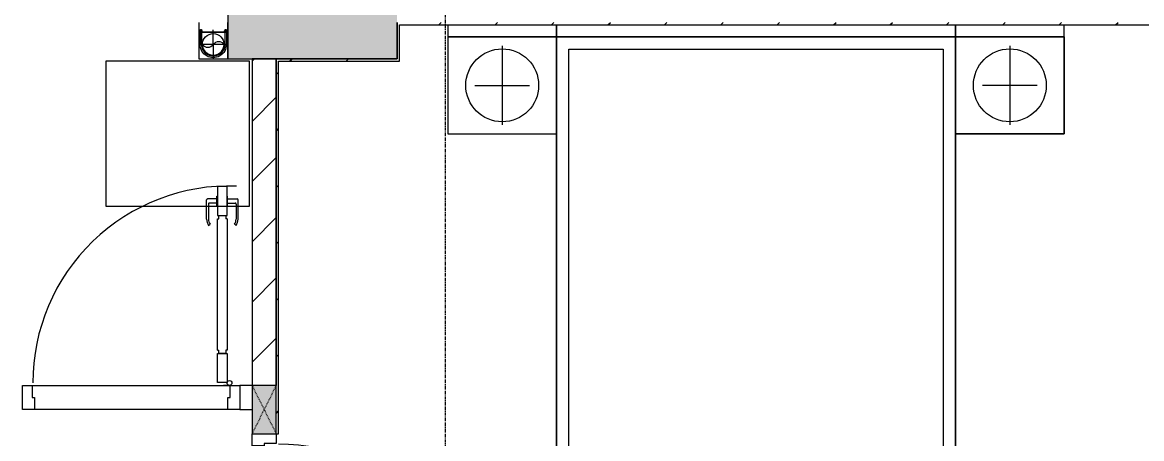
# Model space of a CAD drawing. Header units: millimetres. Extents: x -24439 to 198341, y -52871 to 149926.
# Drawn here: x 37103 to 41733, y 76317 to 78037 of the extents above; entities that cross this region are included whole.
import ezdxf

# ---------------------------------------------------------------- set-up
doc = ezdxf.new("R2010")
doc.units = ezdxf.units.MM
for name, pattern in [('Dash', [6, 3, -3]), ('Grid Line', [22.225, 12.7, -3.175, 3.175, -3.175]), ('IMPORT-CENTER _3_', [10.16, 6.35, -1.27, 1.27, -1.27]), ('NET VAN', [1.06, 0.53, -0.53])]:
    doc.linetypes.add(name, pattern=pattern)
for name, color, linetype, lineweight in [('0-1', 7, 'Continuous', 5), ('A-DETL-GENF-1', 9, 'Continuous', 9), ('A-DETL-GENF-2', 9, 'NET VAN', 9), ('A-DOOR-1', 9, 'Continuous', 9), ('A-FLOR-1', 9, 'Continuous', 9), ('A-WALL-1', 253, 'Continuous', 18), ('A-WALL-2', 9, 'Continuous', 9), ('A-WALL-PATT-1', 10, 'Continuous', 9), ('A-WALL-PATT-2', 9, 'Continuous', 9), ('G-IMPT', 8, 'Continuous', 9), ('G-IMPT-1', 9, 'Continuous', 9), ('G-IMPT-2', 8, 'IMPORT-CENTER _3_', 9), ('G-IMPT-6', 7, 'Continuous', 9), ('I-FURN-1', 9, 'Continuous', 9), ('I-WALL-1', 253, 'Continuous', 18), ('M-EQPM', 50, 'Continuous', 9), ('S-COLS-1', 254, 'Continuous', 5), ('S-COLS-2', 253, 'Continuous', 18), ('S-COLS-3', 9, 'Continuous', 9), ('S-COLS-HDLN-1', 9, 'Dash', 9), ('S-GRID-1', 1, 'Grid Line', 9)]:
    doc.layers.add(name, color=color, linetype=linetype, lineweight=lineweight)
doc.styles.add('Arial_2', font='arial_0.ttf', dxfattribs={"height": 450})
pattern_1 = [(45, (0, 0), (-124.4508, 124.4508), [])]
pattern_2 = [(45, (0, 0), (-116.67262, 116.67262), [])]

# ---------------------------------------------------------------- blocks, each defined once
blk = doc.blocks.new('NCV_TKTC_KET CAU_rvt-1-TKCS_MB ĐỊNH VỊ CAO ĐỘ THIẾT KẾ')
at = {"layer": 'S-COLS-1'}
blk.add_hatch(color=256, dxfattribs=at).paths.add_polyline_path([(38037.4, 77886.9), (38652.6, 77886.9), (38652.6, 78236.9), (37952.6, 78236.9), (37952.6, 77886.9)])
at = {"layer": 'S-COLS-2'}
for p, q in [((37952.6, 78236.9), (37952.6, 77886.9)), ((38652.6, 77886.9), (38652.6, 78036.9)), ((37952.6, 77886.9), (38652.6, 77886.9))]:
    blk.add_line(p, q, dxfattribs=at)
blk = doc.blocks.new('DOOR_CW_01 CANH MO-PANEL KINH - DIW_01-900x2200-CỬA GỖ VÂN LAMINATE-553375-TKCS_MB ĐỊNH VỊ CAO ĐỘ THIẾT KẾ')
at = {"layer": 'A-DETL-GENF-1'}
for p, q in [((-397, -182), (-397, -62)), ((-397, -62), (-357, -62)), ((-357, -62), (-357, -182)), ((-357, -182), (-397, -182)), ((-391, -196), (-391, -182)), ((-391, -182), (-363, -182)), ((-363, -182), (-363, -196)), ((-397, -196), (-391, -196)), ((-397, -738), (-397, -196)), ((-357, -196), (-363, -196)), ((-357, -196), (-357, -738)), ((-442, -737), (-442, -816.5)), ((-434, -799.5), (-434, -737)), ((-433.9, -711.2), (-427.3, -715.8)), ((-397, -738), (-391, -738)), ((-391, -752), (-391, -738)), ((-357, -738), (-363, -738)), ((-363, -738), (-363, -752)), ((-320.1, -711.2), (-326.7, -715.8)), ((-320, -799.5), (-320, -737)), ((-312, -737), (-312, -816.5)), ((-357, -752), (-397, -752)), ((-397, -752), (-397, -872)), ((-363, -752), (-391, -752)), ((-357, -872), (-357, -752)), ((-399, -820.5), (-438, -820.5)), ((-399, -803.5), (-430, -803.5)), ((-399, -792.2), (-399, -831.8)), ((-397, -792.2), (-399, -792.2)), ((-399, -831.8), (-397, -831.8)), ((-397, -792.2), (-397, -831.8)), ((-357, -792.2), (-357, -831.8)), ((-357, -792.2), (-355, -792.2)), ((-355, -831.8), (-357, -831.8)), ((-355, -792.2), (-355, -831.8)), ((-355, -803.5), (-324, -803.5)), ((-355, -820.5), (-316, -820.5)), ((-397, -872), (-357, -872))]:
    blk.add_line(p, q, dxfattribs=at)
blk.add_circle((-407, -60), 10, dxfattribs=at)
for centre, radius, start, end in [((-407, -60), 814, 268, 0), ((-397, -737), 45, 145, 180), ((-397, -737), 37, 145, 180), ((-357, -737), 37, 0, 35), ((-357, -737), 45, 360, 35), ((-438, -816.5), 4, 180, 270), ((-430, -799.5), 4, 180, 270), ((-324, -799.5), 4, 270, 0), ((-316, -816.5), 4, 270, 0)]:
    blk.add_arc(centre, radius, start, end, dxfattribs=at)
at = {"layer": 'A-DOOR-1'}
for p, q in [((-450, -50), (-450, 50)), ((-450, 50), (-400, 50)), ((-400, 50), (-400, 0)), ((400, 0), (400, 50)), ((400, 50), (450, 50)), ((450, 50), (450, -50)), ((-410, 0), (-410, -50)), ((-400, 0), (-410, 0)), ((410, 0), (400, 0)), ((410, -50), (410, 0)), ((-410, -50), (-450, -50)), ((-407, -50), (-382, -50)), ((450, -50), (410, -50))]:
    blk.add_line(p, q, dxfattribs=at)
blk = doc.blocks.new('MAY GIAT - MAY GIAT_dwg-V4-TKCS_MB ĐỊNH VỊ CAO ĐỘ THIẾT KẾ')
at = {"layer": 'G-IMPT-1', "flags": 128}
blk.add_lwpolyline([(5, 596.6), (5, 2.3), (605, 2.3), (605, 596.6)], close=True, dxfattribs=at)
blk = doc.blocks.new('MAY GIAT - MAY GIAT-V41-TKCS_MB ĐỊNH VỊ CAO ĐỘ THIẾT KẾ')
at = {"layer": 'I-FURN-1'}
for p, q in [((5, 596.6), (5, 2.3)), ((605, 596.6), (5, 596.6)), ((605, 2.3), (605, 596.6)), ((5, 2.3), (605, 2.3))]:
    blk.add_line(p, q, dxfattribs=at)
blk.add_blockref('MAY GIAT - MAY GIAT_dwg-V4-TKCS_MB ĐỊNH VỊ CAO ĐỘ THIẾT KẾ', (0, 0))
blk = doc.blocks.new('G1_SOF - BO TRU - 100x200-V109-TKCS_MB ĐỊNH VỊ CAO ĐỘ THIẾT KẾ')
at = {"layer": 'S-COLS-3'}
blk.add_hatch(color=256, dxfattribs=at).paths.add_polyline_path([(0, -100), (50, -100), (50, 100), (-50, 100), (-50, -100)])
at = {"layer": 'S-COLS-2'}
for p, q in [((50, 100), (-50, 100)), ((-50, 100), (-50, -100)), ((50, -100), (50, 100))]:
    blk.add_line(p, q, dxfattribs=at)
at = {"layer": 'S-COLS-HDLN-1'}
for p, q in [((50, 100), (-50, -100)), ((-50, 100), (50, -100))]:
    blk.add_line(p, q, dxfattribs=at)
blk = doc.blocks.new('DOOR_CW_01 CANH MO-PANEL KINH - DIG_01-900x2200-CỬA NHÔM KÍNH-400860-TKCS_MB ĐỊNH VỊ CAO ĐỘ THIẾT KẾ')
at = {"layer": 'A-DETL-GENF-1'}
for p, q in [((-397, -182), (-397, -62)), ((-397, -62), (-357, -62)), ((-357, -62), (-357, -182)), ((-357, -182), (-397, -182)), ((-391, -196), (-391, -182)), ((-391, -182), (-363, -182)), ((-363, -182), (-363, -196)), ((-397, -196), (-391, -196)), ((-397, -738), (-397, -196)), ((-357, -196), (-363, -196)), ((-357, -196), (-357, -738)), ((-442, -737), (-442, -816.5)), ((-434, -799.5), (-434, -737)), ((-433.9, -711.2), (-427.3, -715.8)), ((-397, -738), (-391, -738)), ((-391, -752), (-391, -738)), ((-357, -738), (-363, -738)), ((-363, -738), (-363, -752)), ((-320.1, -711.2), (-326.7, -715.8)), ((-320, -799.5), (-320, -737)), ((-312, -737), (-312, -816.5)), ((-357, -752), (-397, -752)), ((-397, -752), (-397, -872)), ((-363, -752), (-391, -752)), ((-357, -872), (-357, -752)), ((-399, -820.5), (-438, -820.5)), ((-399, -803.5), (-430, -803.5)), ((-399, -792.2), (-399, -831.8)), ((-397, -792.2), (-399, -792.2)), ((-399, -831.8), (-397, -831.8)), ((-397, -792.2), (-397, -831.8)), ((-357, -792.2), (-357, -831.8)), ((-357, -792.2), (-355, -792.2)), ((-355, -831.8), (-357, -831.8)), ((-355, -792.2), (-355, -831.8)), ((-355, -803.5), (-324, -803.5)), ((-355, -820.5), (-316, -820.5)), ((-397, -872), (-357, -872))]:
    blk.add_line(p, q, dxfattribs=at)
blk.add_circle((-407, -60), 10, dxfattribs=at)
for centre, radius, start, end in [((-407, -60), 814, 268, 0), ((-397, -737), 45, 145, 180), ((-397, -737), 37, 145, 180), ((-357, -737), 37, 0, 35), ((-357, -737), 45, 360, 35), ((-438, -816.5), 4, 180, 270), ((-430, -799.5), 4, 180, 270), ((-324, -799.5), 4, 270, 0), ((-316, -816.5), 4, 270, 0)]:
    blk.add_arc(centre, radius, start, end, dxfattribs=at)
at = {"layer": 'A-DOOR-1'}
for p, q in [((-450, -50), (-450, 50)), ((-450, 50), (-400, 50)), ((-400, 50), (-400, 0)), ((400, 0), (400, 50)), ((400, 50), (450, 50)), ((450, 50), (450, -50)), ((-410, 0), (-410, -50)), ((-400, 0), (-410, 0)), ((410, 0), (400, 0)), ((410, -50), (410, 0)), ((-410, -50), (-450, -50)), ((-407, -50), (-382, -50)), ((450, -50), (410, -50))]:
    blk.add_line(p, q, dxfattribs=at)
blk = doc.blocks.new('GIUONG NGU-2TAB-1600x2000 - GIUONG NGU-2TAB-1600x2000-842839-TKCS_MB ĐỊNH VỊ CAO ĐỘ THIẾT KẾ')
at = {"layer": 'I-FURN-1'}
for p, q in [((8.5, 0), (8.5, -50)), ((458.5, -50), (458.5, 0)), ((458.5, 0), (458.5, -50)), ((2108.2, -50), (2108.2, 0)), ((2108.2, 0), (2108.2, -50)), ((2558.2, -50), (2558.2, 0)), ((458.5, -50), (8.5, -50)), ((8.5, -50), (8.5, -450.3)), ((8.5, -50), (458.5, -50)), ((458.5, -50), (8.5, -50)), ((8.5, -50), (8.5, -450.3)), ((233.5, -86.8), (233.5, -413.5)), ((458.5, -450.3), (458.5, -50)), ((2108.2, -50), (458.5, -50)), ((458.5, -50), (458.5, -1938.9)), ((458.5, -50), (2108.2, -50)), ((458.5, -1938.9), (458.5, -50)), ((458.5, -450.3), (458.5, -50)), ((458.5, -50), (2108.2, -50)), ((2558.2, -50), (2108.2, -50)), ((2108.2, -50), (2108.2, -450.3)), ((2108.2, -1938.9), (2108.2, -50)), ((2108.2, -50), (2558.2, -50)), ((2108.2, -50), (2558.2, -50)), ((2108.2, -450.3), (2108.2, -50)), ((2108.2, -50), (2108.2, -1938.9)), ((2333.2, -86.8), (2333.2, -413.5)), ((2558.2, -450.3), (2558.2, -50)), ((2558.2, -50), (2558.2, -450.3)), ((508.5, -100), (2058.2, -100)), ((508.5, -1938.9), (508.5, -100)), ((2058.2, -100), (2058.2, -1938.9)), ((120.2, -250.2), (346.8, -250.2)), ((2446.5, -250.2), (2219.8, -250.2)), ((8.5, -450.3), (458.5, -450.3)), ((8.5, -450.3), (458.5, -450.3)), ((2108.2, -450.3), (2558.2, -450.3)), ((2558.2, -450.3), (2108.2, -450.3)), ((1997.1, -2000), (569.6, -2000)), ((569.6, -2050), (1997.1, -2050)), ((1997.1, -2050), (569.6, -2050))]:
    blk.add_line(p, q, dxfattribs=at)
for centre in [(233.5, -250.2), (2333.2, -250.2)]:
    blk.add_circle(centre, 150.7, dxfattribs=at)
for centre, radius, start, end in [((569.6, -1938.9), 111.1, 180, 270), ((569.6, -1938.9), 111.1, 180, 270), ((569.6, -1938.9), 61.1, 180, 270), ((1997.1, -1938.9), 111.1, 270, 360), ((1997.1, -1938.9), 61.1, 270, 0), ((1997.1, -1938.9), 111.1, 270, 0)]:
    blk.add_arc(centre, radius, start, end, dxfattribs=at)
blk = doc.blocks.new('NCV_TKTC_TANG 1_rvt-1-TKCS_MB ĐỊNH VỊ CAO ĐỘ THIẾT KẾ')
at = {"layer": 'A-WALL-PATT-1'}
h = blk.add_hatch(dxfattribs=at)
h.set_pattern_fill('FP_2', color=256, style=0, pattern_type=2)
h.set_pattern_definition(pattern_1)
h.paths.add_polyline_path([(38152.6, 76536.9), (38152.6, 77886.9), (38052.6, 77886.9), (38052.6, 76536.9)])
h = blk.add_hatch(dxfattribs=at)
h.set_pattern_fill('FP_2', color=256, style=0, pattern_type=2)
h.set_pattern_definition(pattern_1)
h.paths.add_polyline_path([(38037.4, 76436.9), (38052.6, 76436.9), (38052.6, 76536.9), (38002.6, 76536.9), (38002.6, 76436.9)])
h.paths.add_polyline_path([(37102.6, 76436.9), (37102.6, 76536.9), (37052.6, 76536.9), (37052.6, 76436.9), (37062.6, 76436.9)])
at = {"layer": 'A-WALL-PATT-2'}
h = blk.add_hatch(dxfattribs=at)
h.set_pattern_fill('FP_3', color=256, style=0, pattern_type=2)
h.set_pattern_definition(pattern_2)
h.paths.add_polyline_path([(38652.6, 78026.9), (42252.6, 78026.9), (42252.6, 78036.9), (38652.6, 78036.9)])
h = blk.add_hatch(dxfattribs=at)
h.set_pattern_fill('FP_3', color=256, style=0, pattern_type=2)
h.set_pattern_definition(pattern_2)
h.paths.add_polyline_path([(38162.6, 77876.9), (38652.6, 77876.9), (38652.6, 77886.9), (38152.6, 77886.9), (38152.6, 77876.9)])
h = blk.add_hatch(dxfattribs=at)
h.set_pattern_fill('FP_3', color=256, style=0, pattern_type=2)
h.set_pattern_definition(pattern_2)
h.paths.add_polyline_path([(38162.6, 75346.9), (38162.6, 75437), (38152.6, 75437), (38152.6, 75346.9)])
h.paths.add_polyline_path([(38152.6, 76337), (38162.6, 76337), (38162.6, 77876.9), (38152.6, 77876.9), (38152.6, 76362)])
at = {"layer": 'A-FLOR-1'}
for p, q in [((37952.6, 77886.9), (37952.6, 78036.9)), ((37952.6, 76436.9), (37152.6, 76436.9))]:
    blk.add_line(p, q, dxfattribs=at)
at = {"layer": 'A-WALL-1'}
for p, q in [((38152.6, 77886.9), (38052.6, 77886.9)), ((38052.6, 77886.9), (38052.6, 76536.9)), ((38152.6, 77876.9), (38152.6, 77886.9)), ((38052.6, 76536.9), (38002.6, 76536.9)), ((38042.6, 76436.9), (38052.6, 76436.9))]:
    blk.add_line(p, q, dxfattribs=at)
at = {"layer": 'A-WALL-2'}
for p, q in [((38152.6, 77876.9), (38152.6, 76536.9)), ((38152.6, 76536.9), (38152.6, 77876.9)), ((37142.6, 76536.9), (37962.6, 76536.9)), ((37952.6, 76436.9), (37152.6, 76436.9)), ((38002.6, 76436.9), (38042.6, 76436.9))]:
    blk.add_line(p, q, dxfattribs=at)
at = {"layer": 'I-WALL-1'}
for p, q in [((38652.6, 78036.9), (38652.6, 78026.9)), ((38652.6, 78026.9), (38652.6, 77886.9)), ((38662.6, 78026.9), (42242.6, 78026.9)), ((38662.6, 77876.9), (38662.6, 78026.9)), ((38652.6, 77886.9), (38152.6, 77886.9)), ((38152.6, 77886.9), (38152.6, 77876.9)), ((38162.6, 77876.9), (38652.6, 77876.9)), ((38162.6, 76337), (38162.6, 77876.9)), ((38652.6, 77876.9), (38662.6, 77876.9)), ((38152.6, 76337), (38162.6, 76337))]:
    blk.add_line(p, q, dxfattribs=at)
at = {"layer": 'A-DOOR-1'}
for name, p, rotation in [('DOOR_CW_01 CANH MO-PANEL KINH - DIG_01-900x2200-CỬA NHÔM KÍNH-400860-TKCS_MB ĐỊNH VỊ CAO ĐỘ THIẾT KẾ', (37552.6, 76486.9), 180), ('DOOR_CW_01 CANH MO-PANEL KINH - DIW_01-900x2200-CỬA GỖ VÂN LAMINATE-553375-TKCS_MB ĐỊNH VỊ CAO ĐỘ THIẾT KẾ', (38102.6, 75887), 89.99999999999908)]:
    blk.add_blockref(name, p, dxfattribs=dict(at, rotation=rotation))
at = {"layer": 'I-FURN-1'}
blk.add_blockref('GIUONG NGU-2TAB-1600x2000 - GIUONG NGU-2TAB-1600x2000-842839-TKCS_MB ĐỊNH VỊ CAO ĐỘ THIẾT KẾ', (38854.1, 78026.9), dxfattribs=at)
at = {"layer": 'I-FURN-1', "rotation": 89.99999999999902}
blk.add_blockref('MAY GIAT - MAY GIAT-V41-TKCS_MB ĐỊNH VỊ CAO ĐỘ THIẾT KẾ', (38044.8, 77272), dxfattribs=at)
at = {"layer": 'S-COLS-3'}
blk.add_blockref('G1_SOF - BO TRU - 100x200-V109-TKCS_MB ĐỊNH VỊ CAO ĐỘ THIẾT KẾ', (38102.6, 76436.9), dxfattribs=at)
blk = doc.blocks.new('TKTC_XREF_251221_MB TANG 1 - TKTC_XREF_260130_MB TANG 1_dwg_CUM U_DN100-4202115-TKCS_MB ĐỊNH VỊ CAO ĐỘ THIẾT KẾ')
at = {"layer": 'G-IMPT'}
blk.add_hatch(color=256, dxfattribs=at).paths.add_polyline_path([(0, -61), (0, -57), (14.8, -55.1), (28.5, -49.4), (40.3, -40.3), (49.4, -28.5), (55.1, -14.8), (57, 0), (55.1, 14.8), (49.4, 28.5), (40.3, 40.3), (28.5, 49.4), (14.8, 55.1), (0, 57), (0, 61), (15.8, 58.9), (35.4, 49), (43.1, 43.1), (52.8, 30.5), (58.9, 15.8), (61, 0), (58.9, -15.8), (52.8, -30.5), (43.1, -43.1), (30.5, -52.8), (15.8, -58.9)])
for p, q in [((-79.1, 66.6), (-79.1, 63.4)), ((-76.6, 66.6), (-76.6, 63.4)), ((-74.6, 66.6), (-74.6, 63.4)), ((-72.7, 69.3), (-72.7, 60.7)), ((-66.9, 67.9), (-71.7, 67.9)), ((-66.9, 62.1), (-71.7, 62.1)), ((-65, 69), (0, 69)), ((-79.1, -63.4), (-79.1, -66.6)), ((-76.6, -63.4), (-76.6, -66.6)), ((-74.6, -63.4), (-74.6, -66.6)), ((-72.7, -60.7), (-72.7, -69.3)), ((-66.9, -62.1), (-71.7, -62.1)), ((-66.9, -67.9), (-71.7, -67.9)), ((-65, -69), (0, -69))]:
    blk.add_line(p, q, dxfattribs=at)
at = {"layer": 'G-IMPT', "flags": 128}
for points in [[(-72.7, 67.6), (-78.1, 67.6), (-78.1, 62.4), (-72.7, 62.4)], [(-71.7, 59.2), (-66.9, 59.2), (-66.9, 70.8), (-71.7, 70.8)], [(-66.9, 70.8), (-66.9, 72.7), (-65, 72.7), (-65, 57.3), (-66.9, 57.3), (-66.9, 59.2)], [(-65, 61), (0, 61), (0, 57)], [(-66.9, -59.2), (-66.9, -57.3), (-65, -57.3), (-65, -72.7), (-66.9, -72.7), (-66.9, -70.8)], [(-65, -61), (0, -61), (0, -57)], [(-72.7, -62.4), (-78.1, -62.4), (-78.1, -67.6), (-72.7, -67.6)], [(-71.7, -70.8), (-66.9, -70.8), (-66.9, -59.2), (-71.7, -59.2)]]:
    blk.add_lwpolyline(points, dxfattribs=at)
at = {"layer": 'G-IMPT'}
for centre, radius, start, end in [((-78.1, 66.6), 0.96, 90, 180), ((-78.1, 63.4), 0.96, 180, 270), ((-71.1, 69.3), 1.56, 112.61986, 247.38014), ((-67.9, 65), 4.8, 143.1301, 216.8699), ((-71.1, 60.7), 1.56, 112.61986, 247.38014), ((0, 0), 69, 270, 90), ((0, 0), 61, 270, 90), ((0, 0), 57, 270, 90), ((-78.1, -63.4), 0.96, 90, 180), ((-78.1, -66.6), 0.96, 180, 270), ((-71.1, -60.7), 1.56, 112.61986, 247.38014), ((-67.9, -65), 4.8, 143.1301, 216.8699), ((-71.1, -69.3), 1.56, 112.61986, 247.38014)]:
    blk.add_arc(centre, radius, start, end, dxfattribs=at)
blk = doc.blocks.new('TKTC_XREF_251221_MB TANG 1 - TKTC_XREF_260130_MB TANG 1_dwg_$cc-V215-TKCS_MB ĐỊNH VỊ CAO ĐỘ THIẾT KẾ')
at = {"layer": 'G-IMPT'}
blk.add_circle((0, 0), 0.5, dxfattribs=at)
for centre, radius, start, end in [((0, 0), 0.5, 90, 270), ((0.188, 0.25), 0.313, 126.8699, 233.1301), ((-0.188, -0.25), 0.313, 306.8699, 53.1301)]:
    blk.add_arc(centre, radius, start, end, dxfattribs=at)
at = {"layer": 'G-IMPT-2'}
for p, q in [((0, -0.672), (0, 0.673)), ((-0.673, 0), (0.673, 0))]:
    blk.add_line(p, q, dxfattribs=at)
blk = doc.blocks.new('TKTC_XREF_251221_MB TANG 1 - TKTC_XREF_260130_MB TANG 1_dwg-4202109-TKCS_MB ĐỊNH VỊ CAO ĐỘ THIẾT KẾ')
at = {"layer": 'G-IMPT'}
for p, q in [((-165318.8, -323309.7), (-165318.8, -323349.7)), ((-165318.8, -323349.7), (-165199, -323349.7))]:
    blk.add_line(p, q, dxfattribs=at)
at = {"layer": 'G-IMPT', "flags": 128}
blk.add_lwpolyline([(-165318.8, -323459.7), (-165199.3, -323459.7), (-165199.3, -323349.7), (-165318.8, -323349.7)], close=True, dxfattribs=at)
at = {"xscale": 90.00000000005122, "yscale": 90.00000000005122, "zscale": 90.00000000005122, "rotation": 90.37402677993775}
blk.add_blockref('TKTC_XREF_251221_MB TANG 1 - TKTC_XREF_260130_MB TANG 1_dwg_$cc-V215-TKCS_MB ĐỊNH VỊ CAO ĐỘ THIẾT KẾ', (-165259.5, -323401), dxfattribs=at)
at = {"extrusion": (0, 0, -1), "xscale": 0.7894736842105242, "yscale": 0.7894736842105242, "zscale": -0.7894736842105242, "rotation": 269.9999999984439}
blk.add_blockref('TKTC_XREF_251221_MB TANG 1 - TKTC_XREF_260130_MB TANG 1_dwg_CUM U_DN100-4202115-TKCS_MB ĐỊNH VỊ CAO ĐỘ THIẾT KẾ', (165259.5, -323401), dxfattribs=at)
blk = doc.blocks.new('TKTC_XREF_251221_MB TANG 1 - TKTC_XREF_251221_MB TANG 1-2038492-TKCS_MB ĐỊNH VỊ CAO ĐỘ THIẾT KẾ')
blk.add_blockref('TKTC_XREF_251221_MB TANG 1 - TKTC_XREF_260130_MB TANG 1_dwg-4202109-TKCS_MB ĐỊNH VỊ CAO ĐỘ THIẾT KẾ', (169499.1, 384109.7))
blk = doc.blocks.new('NCV_TKCS_251209_TONG THE HIEN TRANG SAN DUONG - NCV_TKCS_HIEN TRANG_251209a_dwg-1612995-TKCS_MB ĐỊNH VỊ CAO ĐỘ THIẾT KẾ')
at = {"layer": 'G-IMPT-6', "insert": (563509986.8, 1145028432.9), "char_height": 450, "width": 5277.08, "attachment_point": 3, "line_spacing_factor": 0.941778, "style": 'Arial_2'}
blk.add_mtext('X=1145026.199Y=563514.930Z=1.99', dxfattribs=at)
blk = doc.blocks.new('NCV_TKCS_251209_TONG THE HIEN TRANG SAN DUONG - NCV_TKCS_251209_TONG THE HIEN TRANG SAN DUONG-1605292-TKCS_MB ĐỊNH VỊ CAO ĐỘ THIẾT KẾ')
at = {"rotation": 343.2379237072182}
blk.add_blockref('NCV_TKCS_251209_TONG THE HIEN TRANG SAN DUONG - NCV_TKCS_HIEN TRANG_251209a_dwg-1612995-TKCS_MB ĐỊNH VỊ CAO ĐỘ THIẾT KẾ', (-869777547.7, -933796958.8), dxfattribs=at)

msp = doc.modelspace()

# ---------------------------------------------------------------- linework, layer by layer
at = {"layer": 'S-GRID-1'}
msp.add_line((38852.6, 20960.6), (38852.6, 80482.7), dxfattribs=at)

# ---------------------------------------------------------------- block references
at = {"layer": '0-1'}
for name in ['NCV_TKTC_KET CAU_rvt-1-TKCS_MB ĐỊNH VỊ CAO ĐỘ THIẾT KẾ', 'NCV_TKTC_TANG 1_rvt-1-TKCS_MB ĐỊNH VỊ CAO ĐỘ THIẾT KẾ']:
    msp.add_blockref(name, (0, 0), dxfattribs=at)
at = {"layer": 'A-DETL-GENF-2'}
msp.add_blockref('NCV_TKCS_251209_TONG THE HIEN TRANG SAN DUONG - NCV_TKCS_251209_TONG THE HIEN TRANG SAN DUONG-1605292-TKCS_MB ĐỊNH VỊ CAO ĐỘ THIẾT KẾ', (26103.5, 9888.2), dxfattribs=at)
at = {"layer": 'M-EQPM'}
msp.add_blockref('TKTC_XREF_251221_MB TANG 1 - TKTC_XREF_251221_MB TANG 1-2038492-TKCS_MB ĐỊNH VỊ CAO ĐỘ THIẾT KẾ', (33652.6, 17236.9), dxfattribs=at)

doc.saveas('drawing.dxf')
